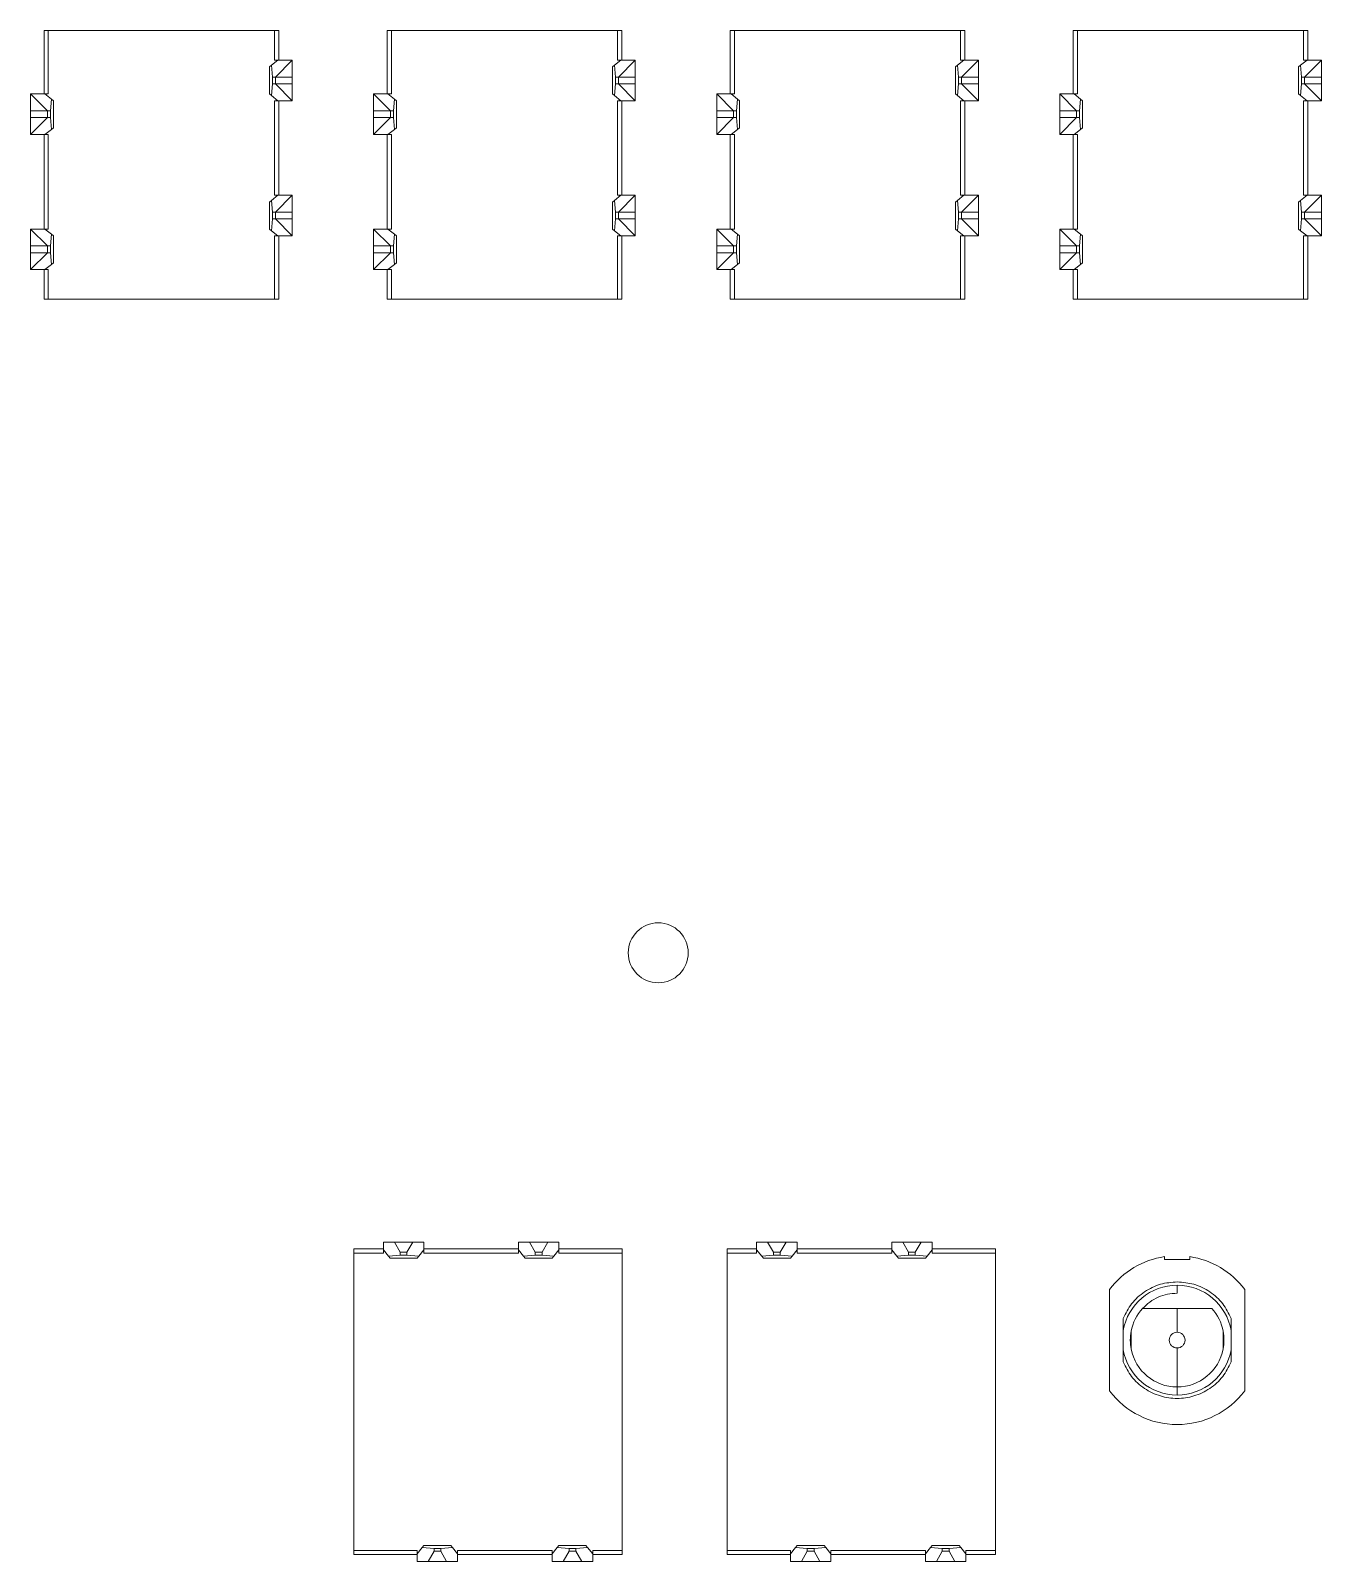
# Model space of a CAD drawing. Header units: millimetres. Extents: x 5 to 589, y 5 to 415.
# Drawn here: x 226.2 to 302.7, y 129.7 to 220.3 of the extents above; entities that cross this region are included whole.
import ezdxf

# ---------------------------------------------------------------- set-up
doc = ezdxf.new("R2010")
doc.units = ezdxf.units.MM

msp = doc.modelspace()

# ---------------------------------------------------------------- linework, layer by layer
at = {"color": 7, "linetype": 'Continuous', "lineweight": 15}
for p, q in [((227.016, 220.309), (227.016, 216.559)), ((227.266, 220.309), (227.016, 220.309)), ((227.266, 220.309), (227.266, 216.559)), ((240.666, 220.309), (227.266, 220.309)), ((240.666, 218.559), (240.666, 220.309)), ((240.916, 220.309), (240.666, 220.309)), ((240.916, 220.309), (240.916, 218.559)), ((247.336, 220.309), (247.336, 216.559)), ((247.586, 220.309), (247.336, 220.309)), ((247.586, 220.309), (247.586, 216.559)), ((260.986, 220.309), (247.586, 220.309)), ((260.986, 218.559), (260.986, 220.309)), ((261.236, 220.309), (260.986, 220.309)), ((261.236, 220.309), (261.236, 218.559)), ((267.656, 220.309), (267.656, 216.559)), ((267.906, 220.309), (267.656, 220.309)), ((267.906, 220.309), (267.906, 216.559)), ((281.306, 220.309), (267.906, 220.309)), ((281.306, 218.559), (281.306, 220.309)), ((281.556, 220.309), (281.306, 220.309)), ((281.556, 220.309), (281.556, 218.559)), ((287.976, 220.309), (287.976, 216.559)), ((288.226, 220.309), (287.976, 220.309)), ((288.226, 220.309), (288.226, 216.559)), ((301.626, 220.309), (288.226, 220.309)), ((301.626, 218.559), (301.626, 220.309)), ((301.876, 220.309), (301.626, 220.309)), ((301.876, 220.309), (301.876, 218.559)), ((240.866, 218.559), (240.486, 218.254)), ((240.666, 218.559), (240.866, 218.559)), ((241.716, 218.559), (240.716, 217.559)), ((240.866, 218.559), (241.716, 218.559)), ((241.716, 218.559), (241.716, 217.559)), ((261.186, 218.559), (260.806, 218.254)), ((260.986, 218.559), (261.186, 218.559)), ((262.036, 218.559), (261.036, 217.559)), ((261.186, 218.559), (262.036, 218.559)), ((262.036, 218.559), (262.036, 217.559)), ((281.506, 218.559), (281.126, 218.254)), ((281.306, 218.559), (281.506, 218.559)), ((282.356, 218.559), (281.356, 217.559)), ((281.506, 218.559), (282.356, 218.559)), ((282.356, 218.559), (282.356, 217.559)), ((301.826, 218.559), (301.446, 218.254)), ((301.626, 218.559), (301.826, 218.559)), ((302.676, 218.559), (301.676, 217.559)), ((301.826, 218.559), (302.676, 218.559)), ((302.676, 218.559), (302.676, 217.559)), ((240.366, 218.159), (240.486, 218.254)), ((240.366, 216.559), (240.366, 218.159)), ((240.486, 218.254), (240.546, 217.559)), ((240.546, 217.559), (240.546, 217.159)), ((240.716, 217.559), (240.546, 217.559)), ((240.716, 217.159), (240.716, 217.559)), ((241.716, 217.559), (240.716, 217.559)), ((241.716, 217.559), (241.716, 217.159)), ((260.686, 218.159), (260.806, 218.254)), ((260.686, 216.559), (260.686, 218.159)), ((260.806, 218.254), (260.866, 217.559)), ((260.866, 217.559), (260.866, 217.159)), ((261.036, 217.559), (260.866, 217.559)), ((261.036, 217.159), (261.036, 217.559)), ((262.036, 217.559), (261.036, 217.559)), ((262.036, 217.559), (262.036, 217.159)), ((281.006, 218.159), (281.126, 218.254)), ((281.006, 216.559), (281.006, 218.159)), ((281.126, 218.254), (281.186, 217.559)), ((281.186, 217.559), (281.186, 217.159)), ((281.356, 217.559), (281.186, 217.559)), ((281.356, 217.159), (281.356, 217.559)), ((282.356, 217.559), (281.356, 217.559)), ((282.356, 217.559), (282.356, 217.159)), ((301.326, 218.159), (301.446, 218.254)), ((301.326, 216.559), (301.326, 218.159)), ((301.446, 218.254), (301.506, 217.559)), ((301.506, 217.559), (301.506, 217.159)), ((301.676, 217.559), (301.506, 217.559)), ((301.676, 217.159), (301.676, 217.559)), ((302.676, 217.559), (301.676, 217.559)), ((302.676, 217.559), (302.676, 217.159)), ((240.546, 217.159), (240.486, 216.463)), ((240.546, 217.159), (240.716, 217.159)), ((240.716, 217.159), (241.716, 216.159)), ((240.716, 217.159), (241.716, 217.159)), ((241.716, 217.159), (241.716, 216.159)), ((260.866, 217.159), (260.806, 216.463)), ((260.866, 217.159), (261.036, 217.159)), ((261.036, 217.159), (262.036, 216.159)), ((261.036, 217.159), (262.036, 217.159)), ((262.036, 217.159), (262.036, 216.159)), ((281.186, 217.159), (281.126, 216.463)), ((281.186, 217.159), (281.356, 217.159)), ((281.356, 217.159), (282.356, 216.159)), ((281.356, 217.159), (282.356, 217.159)), ((282.356, 217.159), (282.356, 216.159)), ((301.506, 217.159), (301.446, 216.463)), ((301.506, 217.159), (301.676, 217.159)), ((301.676, 217.159), (302.676, 216.159)), ((301.676, 217.159), (302.676, 217.159)), ((302.676, 217.159), (302.676, 216.159)), ((227.216, 215.559), (226.216, 216.559)), ((226.216, 215.559), (226.216, 216.559)), ((226.216, 216.559), (227.066, 216.559)), ((227.447, 216.254), (227.066, 216.559)), ((227.066, 216.559), (227.266, 216.559)), ((227.386, 215.559), (227.447, 216.254)), ((227.447, 216.254), (227.566, 216.159)), ((227.566, 216.159), (227.566, 214.559)), ((240.486, 216.463), (240.366, 216.559)), ((240.486, 216.463), (240.866, 216.159)), ((240.666, 210.559), (240.666, 216.159)), ((240.866, 216.159), (240.666, 216.159)), ((241.716, 216.159), (240.866, 216.159)), ((240.916, 216.159), (240.916, 210.559)), ((246.536, 216.559), (247.386, 216.559)), ((247.536, 215.559), (246.536, 216.559)), ((246.536, 215.559), (246.536, 216.559)), ((247.767, 216.254), (247.386, 216.559)), ((247.386, 216.559), (247.586, 216.559)), ((247.706, 215.559), (247.767, 216.254)), ((247.767, 216.254), (247.886, 216.159)), ((247.886, 216.159), (247.886, 214.559)), ((260.806, 216.463), (260.686, 216.559)), ((260.806, 216.463), (261.186, 216.159)), ((260.986, 210.559), (260.986, 216.159)), ((261.186, 216.159), (260.986, 216.159)), ((262.036, 216.159), (261.186, 216.159)), ((261.236, 216.159), (261.236, 210.559)), ((266.856, 216.559), (267.706, 216.559)), ((267.856, 215.559), (266.856, 216.559)), ((266.856, 215.559), (266.856, 216.559)), ((268.087, 216.254), (267.706, 216.559)), ((267.706, 216.559), (267.906, 216.559)), ((268.026, 215.559), (268.087, 216.254)), ((268.087, 216.254), (268.206, 216.159)), ((268.206, 216.159), (268.206, 214.559)), ((281.126, 216.463), (281.006, 216.559)), ((281.126, 216.463), (281.506, 216.159)), ((281.306, 210.559), (281.306, 216.159)), ((281.506, 216.159), (281.306, 216.159)), ((282.356, 216.159), (281.506, 216.159)), ((281.556, 216.159), (281.556, 210.559)), ((287.176, 216.559), (288.026, 216.559)), ((288.176, 215.559), (287.176, 216.559)), ((287.176, 215.559), (287.176, 216.559)), ((288.407, 216.254), (288.026, 216.559)), ((288.026, 216.559), (288.226, 216.559)), ((288.346, 215.559), (288.407, 216.254)), ((288.407, 216.254), (288.526, 216.159)), ((288.526, 216.159), (288.526, 214.559)), ((301.446, 216.463), (301.326, 216.559)), ((301.446, 216.463), (301.826, 216.159)), ((301.626, 210.559), (301.626, 216.159)), ((301.826, 216.159), (301.626, 216.159)), ((302.676, 216.159), (301.826, 216.159)), ((301.876, 216.159), (301.876, 210.559)), ((226.216, 215.159), (226.216, 215.559)), ((227.216, 215.559), (226.216, 215.559)), ((226.216, 214.159), (226.216, 215.159)), ((226.216, 214.159), (227.216, 215.159)), ((226.216, 215.159), (227.216, 215.159)), ((227.216, 215.559), (227.216, 215.159)), ((227.386, 215.559), (227.216, 215.559)), ((227.216, 215.159), (227.386, 215.159)), ((227.386, 215.159), (227.386, 215.559)), ((227.447, 214.463), (227.386, 215.159)), ((246.536, 215.159), (246.536, 215.559)), ((247.536, 215.559), (246.536, 215.559)), ((246.536, 214.159), (247.536, 215.159)), ((246.536, 214.159), (246.536, 215.159)), ((246.536, 215.159), (247.536, 215.159)), ((247.706, 215.559), (247.536, 215.559)), ((247.536, 215.559), (247.536, 215.159)), ((247.536, 215.159), (247.706, 215.159)), ((247.706, 215.159), (247.706, 215.559)), ((247.767, 214.463), (247.706, 215.159)), ((266.856, 215.159), (266.856, 215.559)), ((267.856, 215.559), (266.856, 215.559)), ((266.856, 214.159), (267.856, 215.159)), ((266.856, 215.159), (267.856, 215.159)), ((266.856, 214.159), (266.856, 215.159)), ((268.026, 215.559), (267.856, 215.559)), ((267.856, 215.559), (267.856, 215.159)), ((267.856, 215.159), (268.026, 215.159)), ((268.026, 215.159), (268.026, 215.559)), ((268.087, 214.463), (268.026, 215.159)), ((287.176, 215.159), (287.176, 215.559)), ((288.176, 215.559), (287.176, 215.559)), ((287.176, 215.159), (288.176, 215.159)), ((287.176, 214.159), (287.176, 215.159)), ((287.176, 214.159), (288.176, 215.159)), ((288.176, 215.559), (288.176, 215.159)), ((288.346, 215.559), (288.176, 215.559)), ((288.176, 215.159), (288.346, 215.159)), ((288.346, 215.159), (288.346, 215.559)), ((288.407, 214.463), (288.346, 215.159)), ((227.066, 214.159), (226.216, 214.159)), ((227.016, 208.559), (227.016, 214.159)), ((227.447, 214.463), (227.066, 214.159)), ((227.266, 214.159), (227.066, 214.159)), ((227.266, 214.159), (227.266, 208.559)), ((227.566, 214.559), (227.447, 214.463)), ((247.386, 214.159), (246.536, 214.159)), ((247.336, 208.559), (247.336, 214.159)), ((247.767, 214.463), (247.386, 214.159)), ((247.586, 214.159), (247.386, 214.159)), ((247.586, 214.159), (247.586, 208.559)), ((247.886, 214.559), (247.767, 214.463)), ((267.706, 214.159), (266.856, 214.159)), ((267.656, 208.559), (267.656, 214.159)), ((268.087, 214.463), (267.706, 214.159)), ((267.906, 214.159), (267.706, 214.159)), ((267.906, 214.159), (267.906, 208.559)), ((268.206, 214.559), (268.087, 214.463)), ((288.026, 214.159), (287.176, 214.159)), ((287.976, 208.559), (287.976, 214.159)), ((288.407, 214.463), (288.026, 214.159)), ((288.226, 214.159), (288.026, 214.159)), ((288.226, 214.159), (288.226, 208.559)), ((288.526, 214.559), (288.407, 214.463)), ((240.866, 210.559), (240.486, 210.254)), ((240.666, 210.559), (240.866, 210.559)), ((241.716, 210.559), (240.716, 209.559)), ((240.866, 210.559), (241.716, 210.559)), ((241.716, 210.559), (241.716, 209.559)), ((261.186, 210.559), (260.806, 210.254)), ((260.986, 210.559), (261.186, 210.559)), ((262.036, 210.559), (261.036, 209.559)), ((261.186, 210.559), (262.036, 210.559)), ((262.036, 210.559), (262.036, 209.559)), ((281.506, 210.559), (281.126, 210.254)), ((281.306, 210.559), (281.506, 210.559)), ((282.356, 210.559), (281.356, 209.559)), ((281.506, 210.559), (282.356, 210.559)), ((282.356, 210.559), (282.356, 209.559)), ((301.826, 210.559), (301.446, 210.254)), ((301.626, 210.559), (301.826, 210.559)), ((302.676, 210.559), (301.676, 209.559)), ((301.826, 210.559), (302.676, 210.559)), ((302.676, 210.559), (302.676, 209.559)), ((240.366, 210.159), (240.486, 210.254)), ((240.366, 208.559), (240.366, 210.159)), ((240.486, 210.254), (240.546, 209.559)), ((240.546, 209.559), (240.546, 209.159)), ((240.716, 209.559), (240.546, 209.559)), ((240.716, 209.159), (240.716, 209.559)), ((241.716, 209.559), (240.716, 209.559)), ((241.716, 209.559), (241.716, 209.159)), ((260.686, 210.159), (260.806, 210.254)), ((260.686, 208.559), (260.686, 210.159)), ((260.806, 210.254), (260.866, 209.559)), ((261.036, 209.559), (260.866, 209.559)), ((260.866, 209.559), (260.866, 209.159)), ((261.036, 209.159), (261.036, 209.559)), ((262.036, 209.559), (261.036, 209.559)), ((262.036, 209.559), (262.036, 209.159)), ((281.006, 210.159), (281.126, 210.254)), ((281.006, 208.559), (281.006, 210.159)), ((281.126, 210.254), (281.186, 209.559)), ((281.186, 209.559), (281.186, 209.159)), ((281.356, 209.559), (281.186, 209.559)), ((281.356, 209.159), (281.356, 209.559)), ((282.356, 209.559), (281.356, 209.559)), ((282.356, 209.559), (282.356, 209.159)), ((301.326, 210.159), (301.446, 210.254)), ((301.326, 208.559), (301.326, 210.159)), ((301.446, 210.254), (301.506, 209.559)), ((301.506, 209.559), (301.506, 209.159)), ((301.676, 209.559), (301.506, 209.559)), ((301.676, 209.159), (301.676, 209.559)), ((302.676, 209.559), (301.676, 209.559)), ((302.676, 209.559), (302.676, 209.159)), ((227.216, 207.559), (226.216, 208.559)), ((226.216, 207.559), (226.216, 208.559)), ((226.216, 208.559), (227.066, 208.559)), ((227.066, 208.559), (227.447, 208.254)), ((227.066, 208.559), (227.266, 208.559)), ((240.486, 208.463), (240.366, 208.559)), ((240.546, 209.159), (240.486, 208.463)), ((240.866, 208.159), (240.486, 208.463)), ((240.546, 209.159), (240.716, 209.159)), ((240.716, 209.159), (241.716, 209.159)), ((240.716, 209.159), (241.716, 208.159)), ((241.716, 209.159), (241.716, 208.159)), ((246.536, 208.559), (247.386, 208.559)), ((247.536, 207.559), (246.536, 208.559)), ((246.536, 207.559), (246.536, 208.559)), ((247.386, 208.559), (247.767, 208.254)), ((247.386, 208.559), (247.586, 208.559)), ((260.806, 208.463), (260.686, 208.559)), ((260.866, 209.159), (260.806, 208.463)), ((261.186, 208.159), (260.806, 208.463)), ((260.866, 209.159), (261.036, 209.159)), ((261.036, 209.159), (262.036, 209.159)), ((261.036, 209.159), (262.036, 208.159)), ((262.036, 209.159), (262.036, 208.159)), ((267.856, 207.559), (266.856, 208.559)), ((266.856, 207.559), (266.856, 208.559)), ((266.856, 208.559), (267.706, 208.559)), ((267.706, 208.559), (268.087, 208.254)), ((267.706, 208.559), (267.906, 208.559)), ((281.126, 208.463), (281.006, 208.559)), ((281.186, 209.159), (281.126, 208.463)), ((281.506, 208.159), (281.126, 208.463)), ((281.186, 209.159), (281.356, 209.159)), ((281.356, 209.159), (282.356, 209.159)), ((281.356, 209.159), (282.356, 208.159)), ((282.356, 209.159), (282.356, 208.159)), ((288.176, 207.559), (287.176, 208.559)), ((287.176, 207.559), (287.176, 208.559)), ((287.176, 208.559), (288.026, 208.559)), ((288.026, 208.559), (288.407, 208.254)), ((288.026, 208.559), (288.226, 208.559)), ((301.446, 208.463), (301.326, 208.559)), ((301.506, 209.159), (301.446, 208.463)), ((301.826, 208.159), (301.446, 208.463)), ((301.506, 209.159), (301.676, 209.159)), ((301.676, 209.159), (302.676, 209.159)), ((301.676, 209.159), (302.676, 208.159)), ((302.676, 209.159), (302.676, 208.159)), ((226.216, 207.159), (226.216, 207.559)), ((227.216, 207.559), (226.216, 207.559)), ((227.386, 207.559), (227.216, 207.559)), ((227.216, 207.559), (227.216, 207.159)), ((227.386, 207.559), (227.447, 208.254)), ((227.386, 207.159), (227.386, 207.559)), ((227.447, 208.254), (227.566, 208.159)), ((227.566, 208.159), (227.566, 206.559)), ((240.666, 204.409), (240.666, 208.159)), ((240.866, 208.159), (240.666, 208.159)), ((241.716, 208.159), (240.866, 208.159)), ((240.916, 208.159), (240.916, 204.409)), ((246.536, 207.159), (246.536, 207.559)), ((247.536, 207.559), (246.536, 207.559)), ((247.706, 207.559), (247.536, 207.559)), ((247.536, 207.559), (247.536, 207.159)), ((247.706, 207.559), (247.767, 208.254)), ((247.706, 207.159), (247.706, 207.559)), ((247.767, 208.254), (247.886, 208.159)), ((247.886, 208.159), (247.886, 206.559)), ((260.986, 204.409), (260.986, 208.159)), ((261.186, 208.159), (260.986, 208.159)), ((262.036, 208.159), (261.186, 208.159)), ((261.236, 208.159), (261.236, 204.409)), ((266.856, 207.159), (266.856, 207.559)), ((267.856, 207.559), (266.856, 207.559)), ((268.026, 207.559), (267.856, 207.559)), ((267.856, 207.559), (267.856, 207.159)), ((268.026, 207.559), (268.087, 208.254)), ((268.026, 207.159), (268.026, 207.559)), ((268.087, 208.254), (268.206, 208.159)), ((268.206, 208.159), (268.206, 206.559)), ((281.306, 204.409), (281.306, 208.159)), ((281.506, 208.159), (281.306, 208.159)), ((282.356, 208.159), (281.506, 208.159)), ((281.556, 208.159), (281.556, 204.409)), ((287.176, 207.159), (287.176, 207.559)), ((288.176, 207.559), (287.176, 207.559)), ((288.346, 207.559), (288.176, 207.559)), ((288.176, 207.559), (288.176, 207.159)), ((288.346, 207.559), (288.407, 208.254)), ((288.346, 207.159), (288.346, 207.559)), ((288.407, 208.254), (288.526, 208.159)), ((288.526, 208.159), (288.526, 206.559)), ((301.626, 204.409), (301.626, 208.159)), ((301.826, 208.159), (301.626, 208.159)), ((302.676, 208.159), (301.826, 208.159)), ((301.876, 208.159), (301.876, 204.409)), ((226.216, 206.159), (227.216, 207.159)), ((226.216, 206.159), (226.216, 207.159)), ((226.216, 207.159), (227.216, 207.159)), ((227.216, 207.159), (227.386, 207.159)), ((227.447, 206.463), (227.386, 207.159)), ((246.536, 206.159), (247.536, 207.159)), ((246.536, 206.159), (246.536, 207.159)), ((246.536, 207.159), (247.536, 207.159)), ((247.536, 207.159), (247.706, 207.159)), ((247.767, 206.463), (247.706, 207.159)), ((266.856, 206.159), (267.856, 207.159)), ((266.856, 207.159), (267.856, 207.159)), ((266.856, 206.159), (266.856, 207.159)), ((267.856, 207.159), (268.026, 207.159)), ((268.087, 206.463), (268.026, 207.159)), ((287.176, 206.159), (288.176, 207.159)), ((287.176, 207.159), (288.176, 207.159)), ((287.176, 206.159), (287.176, 207.159)), ((288.176, 207.159), (288.346, 207.159)), ((288.407, 206.463), (288.346, 207.159)), ((227.066, 206.159), (226.216, 206.159)), ((227.016, 204.409), (227.016, 206.159)), ((227.066, 206.159), (227.447, 206.463)), ((227.266, 206.159), (227.066, 206.159)), ((227.266, 206.159), (227.266, 204.409)), ((227.566, 206.559), (227.447, 206.463)), ((247.386, 206.159), (246.536, 206.159)), ((247.336, 204.409), (247.336, 206.159)), ((247.386, 206.159), (247.767, 206.463)), ((247.586, 206.159), (247.386, 206.159)), ((247.586, 206.159), (247.586, 204.409)), ((247.886, 206.559), (247.767, 206.463)), ((267.706, 206.159), (266.856, 206.159)), ((267.656, 204.409), (267.656, 206.159)), ((267.706, 206.159), (268.087, 206.463)), ((267.906, 206.159), (267.706, 206.159)), ((267.906, 206.159), (267.906, 204.409)), ((268.206, 206.559), (268.087, 206.463)), ((288.026, 206.159), (287.176, 206.159)), ((287.976, 204.409), (287.976, 206.159)), ((288.026, 206.159), (288.407, 206.463)), ((288.226, 206.159), (288.026, 206.159)), ((288.226, 206.159), (288.226, 204.409)), ((288.526, 206.559), (288.407, 206.463)), ((227.016, 204.409), (227.266, 204.409)), ((227.266, 204.409), (240.666, 204.409)), ((240.916, 204.409), (240.666, 204.409)), ((247.336, 204.409), (247.586, 204.409)), ((247.586, 204.409), (260.986, 204.409)), ((261.236, 204.409), (260.986, 204.409)), ((267.656, 204.409), (267.906, 204.409)), ((267.906, 204.409), (281.306, 204.409)), ((281.556, 204.409), (281.306, 204.409)), ((287.976, 204.409), (288.226, 204.409)), ((288.226, 204.409), (301.626, 204.409)), ((301.876, 204.409), (301.626, 204.409)), ((245.362, 148.179), (247.112, 148.179)), ((245.362, 148.179), (245.362, 147.929)), ((245.362, 147.929), (245.362, 130.329)), ((247.112, 147.929), (245.362, 147.929)), ((247.112, 148.129), (247.112, 148.579)), ((247.112, 148.579), (247.766, 148.579)), ((247.417, 147.748), (247.112, 148.129)), ((247.112, 147.929), (247.112, 148.129)), ((247.417, 147.748), (248.112, 147.809)), ((247.512, 147.629), (247.417, 147.748)), ((247.766, 148.579), (248.112, 147.979)), ((247.766, 148.579), (248.859, 148.579)), ((248.512, 147.979), (248.112, 147.979)), ((248.112, 147.979), (248.112, 147.809)), ((248.112, 147.809), (248.512, 147.809)), ((248.512, 147.979), (248.859, 148.579)), ((248.512, 147.809), (248.512, 147.979)), ((248.512, 147.809), (249.208, 147.748)), ((248.859, 148.579), (249.512, 148.579)), ((249.208, 147.748), (249.112, 147.629)), ((249.208, 147.748), (249.512, 148.129)), ((249.512, 148.579), (249.512, 148.129)), ((249.512, 148.179), (255.112, 148.179)), ((249.512, 148.129), (249.512, 147.929)), ((255.112, 147.929), (249.512, 147.929)), ((255.112, 148.129), (255.112, 148.579)), ((255.112, 148.579), (255.766, 148.579)), ((255.417, 147.748), (255.112, 148.129)), ((255.112, 147.929), (255.112, 148.129)), ((255.417, 147.748), (256.112, 147.809)), ((255.512, 147.629), (255.417, 147.748)), ((255.766, 148.579), (256.112, 147.979)), ((255.766, 148.579), (256.859, 148.579)), ((256.512, 147.979), (256.112, 147.979)), ((256.112, 147.979), (256.112, 147.809)), ((256.112, 147.809), (256.512, 147.809)), ((256.512, 147.979), (256.859, 148.579)), ((256.512, 147.809), (256.512, 147.979)), ((256.512, 147.809), (257.208, 147.748)), ((256.859, 148.579), (257.512, 148.579)), ((257.208, 147.748), (257.112, 147.629)), ((257.512, 148.129), (257.208, 147.748)), ((257.512, 148.579), (257.512, 148.129)), ((257.512, 148.179), (261.262, 148.179)), ((257.512, 148.129), (257.512, 147.929)), ((261.262, 147.929), (257.512, 147.929)), ((261.262, 148.179), (261.262, 147.929)), ((261.262, 130.329), (261.262, 147.929)), ((267.472, 148.179), (269.222, 148.179)), ((267.472, 148.179), (267.472, 147.929)), ((267.472, 147.929), (267.472, 130.329)), ((269.222, 147.929), (267.472, 147.929)), ((269.222, 148.129), (269.222, 148.579)), ((269.222, 148.579), (269.876, 148.579)), ((269.527, 147.748), (269.222, 148.129)), ((269.222, 147.929), (269.222, 148.129)), ((269.527, 147.748), (270.222, 147.809)), ((269.622, 147.629), (269.527, 147.748)), ((269.876, 148.579), (270.222, 147.979)), ((269.876, 148.579), (270.969, 148.579)), ((270.622, 147.979), (270.222, 147.979)), ((270.222, 147.979), (270.222, 147.809)), ((270.222, 147.809), (270.622, 147.809)), ((270.622, 147.979), (270.969, 148.579)), ((270.622, 147.809), (270.622, 147.979)), ((270.622, 147.809), (271.318, 147.748)), ((270.969, 148.579), (271.622, 148.579)), ((271.318, 147.748), (271.222, 147.629)), ((271.318, 147.748), (271.622, 148.129)), ((271.622, 148.579), (271.622, 148.129)), ((271.622, 148.179), (277.222, 148.179)), ((271.622, 148.129), (271.622, 147.929)), ((277.222, 147.929), (271.622, 147.929)), ((277.222, 148.129), (277.222, 148.579)), ((277.222, 148.579), (277.876, 148.579)), ((277.527, 147.748), (277.222, 148.129)), ((277.222, 147.929), (277.222, 148.129)), ((277.527, 147.748), (278.222, 147.809)), ((277.622, 147.629), (277.527, 147.748)), ((277.876, 148.579), (278.222, 147.979)), ((277.876, 148.579), (278.969, 148.579)), ((278.222, 147.979), (278.222, 147.809)), ((278.622, 147.979), (278.222, 147.979)), ((278.222, 147.809), (278.622, 147.809)), ((278.622, 147.979), (278.969, 148.579)), ((278.622, 147.809), (278.622, 147.979)), ((278.622, 147.809), (279.318, 147.748)), ((278.969, 148.579), (279.622, 148.579)), ((279.318, 147.748), (279.222, 147.629)), ((279.622, 148.129), (279.318, 147.748)), ((279.622, 148.579), (279.622, 148.129)), ((279.622, 148.179), (283.372, 148.179)), ((279.622, 148.129), (279.622, 147.929)), ((283.372, 147.929), (279.622, 147.929)), ((283.372, 148.179), (283.372, 147.929)), ((283.372, 130.329), (283.372, 147.929)), ((249.112, 147.629), (247.512, 147.629)), ((257.112, 147.629), (255.512, 147.629)), ((271.222, 147.629), (269.622, 147.629)), ((279.222, 147.629), (277.622, 147.629)), ((293.382, 147.722), (293.382, 147.554)), ((294.882, 147.554), (293.382, 147.554)), ((294.882, 147.722), (294.882, 147.554)), ((294.132, 146.029), (294.132, 145.554)), ((290.132, 145.779), (290.132, 139.779)), ((298.132, 139.779), (298.132, 145.779)), ((294.132, 143.244), (294.132, 144.654)), ((294.132, 140.004), (294.132, 142.314)), ((294.132, 140.004), (294.132, 139.529)), ((249.417, 130.51), (249.112, 130.129)), ((249.417, 130.51), (249.512, 130.629)), ((250.112, 130.449), (249.417, 130.51)), ((249.512, 130.629), (251.112, 130.629)), ((251.208, 130.51), (250.512, 130.449)), ((251.112, 130.629), (251.208, 130.51)), ((251.208, 130.51), (251.512, 130.129)), ((257.112, 130.129), (257.417, 130.509)), ((257.417, 130.509), (257.512, 130.629)), ((258.112, 130.449), (257.417, 130.509)), ((257.512, 130.629), (259.112, 130.629)), ((259.208, 130.509), (258.512, 130.449)), ((259.112, 130.629), (259.208, 130.509)), ((259.208, 130.509), (259.512, 130.129)), ((271.527, 130.51), (271.222, 130.129)), ((271.527, 130.51), (271.622, 130.629)), ((272.222, 130.449), (271.527, 130.51)), ((271.622, 130.629), (273.222, 130.629)), ((273.318, 130.51), (272.622, 130.449)), ((273.222, 130.629), (273.318, 130.51)), ((273.318, 130.51), (273.622, 130.129)), ((279.222, 130.129), (279.527, 130.509)), ((279.527, 130.509), (279.622, 130.629)), ((280.222, 130.449), (279.527, 130.509)), ((279.622, 130.629), (281.222, 130.629)), ((281.318, 130.509), (280.622, 130.449)), ((281.222, 130.629), (281.318, 130.509)), ((281.318, 130.509), (281.622, 130.129)), ((245.362, 130.329), (249.112, 130.329)), ((245.362, 130.329), (245.362, 130.079)), ((245.362, 130.079), (249.112, 130.079)), ((249.112, 130.129), (249.112, 130.329)), ((249.112, 129.679), (249.112, 130.129)), ((249.766, 129.679), (249.112, 129.679)), ((250.112, 130.279), (249.766, 129.679)), ((250.859, 129.679), (249.766, 129.679)), ((250.512, 130.449), (250.112, 130.449)), ((250.112, 130.449), (250.112, 130.279)), ((250.112, 130.279), (250.512, 130.279)), ((250.512, 130.279), (250.512, 130.449)), ((250.859, 129.679), (250.512, 130.279)), ((251.512, 129.679), (250.859, 129.679)), ((251.512, 130.329), (257.112, 130.329)), ((251.512, 130.329), (251.512, 130.129)), ((251.512, 130.129), (251.512, 129.679)), ((257.112, 130.079), (251.512, 130.079)), ((257.112, 130.129), (257.112, 130.329)), ((257.112, 129.679), (257.112, 130.129)), ((257.766, 129.679), (257.112, 129.679)), ((258.112, 130.279), (257.766, 129.679)), ((258.859, 129.679), (257.766, 129.679)), ((258.112, 130.449), (258.112, 130.279)), ((258.512, 130.449), (258.112, 130.449)), ((258.112, 130.279), (258.512, 130.279)), ((258.512, 130.279), (258.512, 130.449)), ((258.859, 129.679), (258.512, 130.279)), ((259.512, 129.679), (258.859, 129.679)), ((259.512, 130.329), (261.262, 130.329)), ((259.512, 130.329), (259.512, 130.129)), ((259.512, 130.129), (259.512, 129.679)), ((261.262, 130.079), (259.512, 130.079)), ((261.262, 130.079), (261.262, 130.329)), ((267.472, 130.329), (271.222, 130.329)), ((267.472, 130.329), (267.472, 130.079)), ((267.472, 130.079), (271.222, 130.079)), ((271.222, 130.129), (271.222, 130.329)), ((271.222, 129.679), (271.222, 130.129)), ((271.876, 129.679), (271.222, 129.679)), ((272.222, 130.279), (271.876, 129.679)), ((272.969, 129.679), (271.876, 129.679)), ((272.622, 130.449), (272.222, 130.449)), ((272.222, 130.449), (272.222, 130.279)), ((272.222, 130.279), (272.622, 130.279)), ((272.622, 130.279), (272.622, 130.449)), ((272.969, 129.679), (272.622, 130.279)), ((273.622, 129.679), (272.969, 129.679)), ((273.622, 130.329), (279.222, 130.329)), ((273.622, 130.329), (273.622, 130.129)), ((273.622, 130.129), (273.622, 129.679)), ((279.222, 130.079), (273.622, 130.079)), ((279.222, 130.129), (279.222, 130.329)), ((279.222, 129.679), (279.222, 130.129)), ((279.876, 129.679), (279.222, 129.679)), ((280.222, 130.279), (279.876, 129.679)), ((280.969, 129.679), (279.876, 129.679)), ((280.222, 130.449), (280.222, 130.279)), ((280.622, 130.449), (280.222, 130.449)), ((280.222, 130.279), (280.622, 130.279)), ((280.622, 130.279), (280.622, 130.449)), ((280.969, 129.679), (280.622, 130.279)), ((281.622, 129.679), (280.969, 129.679)), ((281.622, 130.329), (283.372, 130.329)), ((281.622, 130.329), (281.622, 130.129)), ((281.622, 130.129), (281.622, 129.679)), ((283.372, 130.079), (281.622, 130.079)), ((283.372, 130.079), (283.372, 130.329))]:
    msp.add_line(p, q, dxfattribs=at)
msp.add_circle((263.396, 165.709), 1.775, dxfattribs=at)
for radius, start, end in [(5, 98.62693, 143.1301), (5, 36.8699, 81.37307), (3.25, 90, 169.93673), (3.25, 10.06327, 90), (2.775, 137.49336, 169.10705), (2.775, 10.89324, 42.50663), (2.775, 169.10668, 190.89376), (0.465, 90, 270), (0.465, 270, 90), (2.775, 349.10676, 10.89295), (3.25, 190.06327, 270), (2.775, 190.89295, 270), (2.775, 270, 349.10705), (3.25, 270, 349.93673), (5, 216.8699, 323.1301)]:
    msp.add_arc((294.132, 142.779), radius, start, end, dxfattribs=at)
for points, knots in [([(290.932, 144.068), (291.084, 144.368), (291.393, 144.981), (292.178, 145.679), (293.12, 146.145), (293.804, 146.201), (294.138, 146.229)], [0, 0, 0, 0, 0.244389, 0.5, 0.755609, 1, 1, 1, 1]), ([(294.138, 146.229), (294.472, 146.2), (295.154, 146.142), (296.092, 145.675), (296.874, 144.979), (297.182, 144.367), (297.332, 144.068)], [0, 0, 0, 0, 0.244424, 0.500001, 0.755576, 1, 1, 1, 1]), ([(294.132, 145.554), (293.941, 145.542), (293.557, 145.52), (293.008, 145.335), (292.501, 145.055), (292.225, 144.787), (292.087, 144.654)], [0, 0, 0, 0, 0.250001, 0.500001, 0.750001, 1, 1, 1, 1]), ([(294.132, 144.654), (293.938, 144.654), (293.433, 144.654), (292.751, 144.654), (292.302, 144.654), (292.087, 144.654)], [0, 0, 0, 0, 0.246526, 0.638139, 1, 1, 1, 1]), ([(296.178, 144.654), (295.741, 144.654), (295.138, 144.654), (294.349, 144.654), (294.132, 144.654)], [0, 0, 0, 0, 0.725757, 1, 1, 1, 1]), ([(290.932, 144.068), (290.932, 143.934), (290.932, 143.76), (290.932, 143.566), (290.932, 143.485), (290.932, 143.431), (290.932, 143.391), (290.932, 143.365), (290.932, 143.351), (290.932, 143.347), (290.932, 143.347), (290.932, 143.347)], [0, 0, 0, 0, 0.521936, 0.674705, 0.779635, 0.85173, 0.901665, 0.954563, 0.975883, 0.993095, 1, 1, 1, 1]), ([(290.932, 143.347), (290.932, 143.171), (290.932, 142.818), (290.932, 142.425), (290.932, 142.233), (290.932, 142.211)], [0, 0, 0, 0, 0.469102, 0.939612, 1, 1, 1, 1]), ([(291.407, 143.303), (291.407, 143.013), (291.407, 142.66), (291.407, 142.316), (291.407, 142.254)], [0, 0, 0, 0, 0.821499, 1, 1, 1, 1]), ([(296.857, 142.254), (296.857, 142.545), (296.857, 142.898), (296.857, 143.242), (296.857, 143.303)], [0, 0, 0, 0, 0.821487, 1, 1, 1, 1]), ([(297.332, 144.068), (297.332, 143.934), (297.332, 143.76), (297.332, 143.566), (297.332, 143.485), (297.332, 143.431), (297.332, 143.391), (297.332, 143.365), (297.332, 143.351), (297.332, 143.347), (297.332, 143.347), (297.332, 143.347)], [0, 0, 0, 0, 0.521936, 0.674705, 0.779635, 0.85173, 0.901665, 0.954563, 0.975883, 0.993095, 1, 1, 1, 1]), ([(297.332, 143.347), (297.332, 143.171), (297.332, 142.818), (297.332, 142.425), (297.332, 142.233), (297.332, 142.211)], [0, 0, 0, 0, 0.469102, 0.939612, 1, 1, 1, 1]), ([(290.932, 142.211), (290.932, 142.21), (290.932, 142.209), (290.932, 142.197), (290.932, 142.154), (290.932, 141.958), (290.932, 141.724), (290.932, 141.527), (290.932, 141.489)], [0, 0, 0, 0, 0.01693, 0.039301, 0.081695, 0.236199, 0.852151, 1, 1, 1, 1]), ([(297.332, 141.489), (297.182, 141.19), (296.873, 140.579), (296.089, 139.877), (295.15, 139.428), (294.132, 139.28), (293.115, 139.428), (292.175, 139.877), (291.392, 140.579), (291.083, 141.19), (290.932, 141.489)], [0, 0, 0, 0, 0.122203, 0.25, 0.377796, 0.5, 0.622204, 0.75, 0.877797, 1, 1, 1, 1]), ([(297.332, 142.211), (297.332, 142.21), (297.332, 142.209), (297.332, 142.197), (297.332, 142.154), (297.332, 141.958), (297.332, 141.724), (297.332, 141.527), (297.332, 141.489)], [0, 0, 0, 0, 0.01693, 0.039301, 0.081695, 0.236199, 0.852151, 1, 1, 1, 1])]:
    msp.add_open_spline(points, degree=3, knots=knots, dxfattribs=at)

doc.saveas('drawing.dxf')
